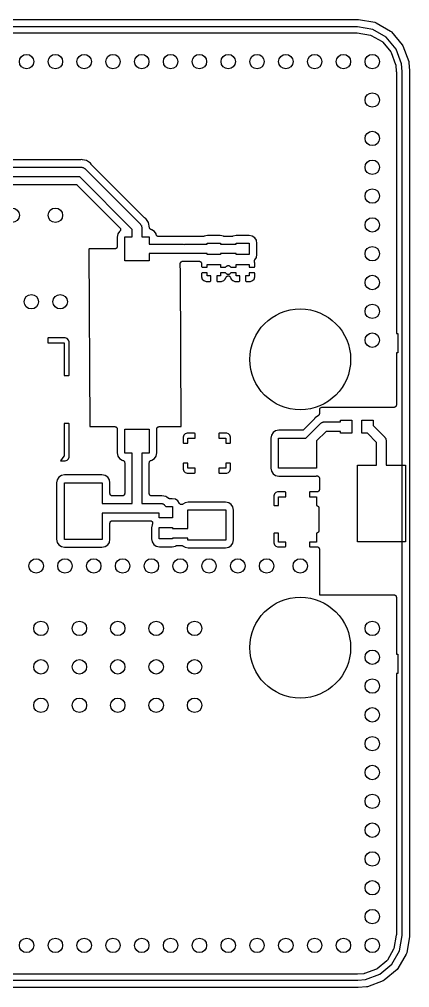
# Model space of a CAD drawing. Extents: x 126.9 to 152.5, y -81.4 to -55.8.
# Drawn here: x 142.18 to 152.5, y -81.38 to -55.78 of the extents above; entities that cross this region are included whole.
import ezdxf

# ---------------------------------------------------------------- set-up
doc = ezdxf.new("R2010")
doc.units = 0
doc.header["$MEASUREMENT"] = 0
doc.layers.add('BLACK', color=7, linetype='CONTINUOUS')

msp = doc.modelspace()

# ---------------------------------------------------------------- linework, layer by layer
at = {"layer": 'BLACK', "linetype": 'CONTINUOUS'}
for p, q in [((128.268, -55.78), (151.132, -55.78)), ((151.132, -55.78), (151.141, -55.7815)), ((151.141, -55.7815), (151.147, -55.7815)), ((151.147, -55.7815), (151.582, -55.8581)), ((151.121, -55.98), (128.274, -55.98)), ((151.53, -56.052), (151.121, -55.98)), ((151.881, -56.2549), (151.53, -56.052)), ((151.582, -55.8581), (151.614, -55.87)), ((151.614, -55.87), (151.614, -55.87)), ((151.614, -55.87), (151.996, -56.0905)), ((128.284, -56.1324), (151.102, -56.1324)), ((151.102, -56.1324), (151.108, -56.1334)), ((151.108, -56.1334), (151.113, -56.1334)), ((151.113, -56.1334), (151.466, -56.1955)), ((151.466, -56.1955), (151.486, -56.203)), ((151.486, -56.203), (151.772, -56.3679)), ((152.142, -56.5658), (151.881, -56.2549)), ((151.996, -56.0905), (152.008, -56.1001)), ((152.008, -56.1001), (152.023, -56.1128)), ((152.023, -56.1128), (152.306, -56.4507)), ((151.772, -56.3679), (151.781, -56.3756)), ((151.781, -56.3756), (151.789, -56.382)), ((151.789, -56.382), (152.001, -56.6346)), ((152.282, -56.9513), (152.142, -56.5658)), ((152.306, -56.4507), (152.324, -56.4808)), ((152.324, -56.4808), (152.475, -56.8953)), ((152.001, -56.6346), (152.012, -56.6537)), ((152.012, -56.6537), (152.129, -56.9767)), ((152.129, -56.9767), (152.131, -56.9849)), ((152.131, -56.9849), (152.133, -56.9929)), ((152.133, -56.9929), (152.147, -57.1583)), ((152.3, -57.1544), (152.282, -56.9513)), ((152.475, -56.8953), (152.477, -56.9081)), ((152.477, -56.9081), (152.48, -56.9208)), ((152.48, -56.9208), (152.5, -57.1413)), ((152.147, -57.1583), (152.147, -57.161)), ((152.147, -57.161), (152.148, -57.1638)), ((152.148, -57.1638), (152.148, -64.0842)), ((152.3, -80.0012), (152.3, -57.1544)), ((152.5, -57.1413), (152.499, -57.1442)), ((152.499, -57.1442), (152.5, -57.1478)), ((152.5, -57.1478), (152.5, -80.0122)), ((143.785, -59.492), (139.56, -59.492)), ((143.791, -59.4909), (143.785, -59.492)), ((143.798, -59.4908), (143.791, -59.4909)), ((143.823, -59.4856), (143.798, -59.4908)), ((143.849, -59.4908), (143.823, -59.4856)), ((143.95, -59.5109), (143.849, -59.4908)), ((143.849, -59.4908), (143.849, -59.4908)), ((144.058, -59.5827), (143.95, -59.5109)), ((144.072, -59.6046), (144.058, -59.5827)), ((144.077, -59.6091), (144.072, -59.6046)), ((144.08, -59.6142), (144.077, -59.6091)), ((145.491, -61.0246), (144.08, -59.6142)), ((139.291, -59.692), (143.826, -59.692)), ((143.826, -59.692), (143.829, -59.6925)), ((143.829, -59.6925), (143.834, -59.692)), ((143.834, -59.692), (143.85, -59.6962)), ((143.85, -59.6962), (143.866, -59.6991)), ((143.866, -59.6991), (143.871, -59.7019)), ((143.871, -59.7019), (143.877, -59.7033)), ((143.877, -59.7033), (143.89, -59.7127)), ((143.89, -59.7127), (143.904, -59.7209)), ((143.904, -59.7209), (143.908, -59.7251)), ((143.908, -59.7251), (143.91, -59.7267)), ((143.91, -59.7267), (145.378, -61.195)), ((143.772, -59.942), (139.291, -59.942)), ((139.56, -60.142), (143.663, -60.142)), ((143.663, -60.142), (143.665, -60.1425)), ((143.665, -60.1425), (143.668, -60.1422)), ((143.668, -60.1422), (143.676, -60.1444)), ((143.676, -60.1444), (143.684, -60.1458)), ((143.684, -60.1458), (143.687, -60.1472)), ((143.687, -60.1472), (143.689, -60.1479)), ((143.689, -60.1479), (143.696, -60.1527)), ((143.696, -60.1527), (143.703, -60.1569)), ((143.703, -60.1569), (143.705, -60.159)), ((143.705, -60.159), (143.707, -60.1606)), ((145.163, -61.3333), (143.772, -59.942)), ((143.707, -60.1606), (144.836, -61.2894)), ((145.496, -61.0282), (145.491, -61.0246)), ((145.5, -61.0325), (145.496, -61.0282)), ((145.522, -61.0472), (145.5, -61.0325)), ((145.537, -61.0691), (145.522, -61.0472)), ((145.594, -61.1547), (145.537, -61.0691)), ((145.621, -61.2907), (145.594, -61.1547)), ((144.826, -61.3873), (144.782, -61.4535)), ((144.827, -61.3871), (144.826, -61.3873)), ((144.828, -61.3863), (144.827, -61.3866)), ((144.827, -61.3866), (144.827, -61.3871)), ((144.835, -61.379), (144.828, -61.3863)), ((144.843, -61.3718), (144.835, -61.379)), ((144.836, -61.2894), (144.837, -61.29)), ((144.837, -61.29), (144.837, -61.2904)), ((144.837, -61.2904), (144.843, -61.299)), ((144.843, -61.299), (144.849, -61.3074)), ((144.848, -61.3613), (144.843, -61.3707)), ((144.843, -61.3707), (144.843, -61.3712)), ((144.843, -61.3712), (144.843, -61.3718)), ((144.852, -61.3521), (144.848, -61.3613)), ((144.849, -61.3074), (144.849, -61.3081)), ((144.849, -61.3081), (144.849, -61.3087)), ((144.849, -61.3087), (144.852, -61.3188)), ((144.852, -61.3188), (144.855, -61.3288)), ((144.853, -61.3507), (144.852, -61.3514)), ((144.852, -61.3514), (144.852, -61.3521)), ((144.854, -61.3404), (144.853, -61.3507)), ((144.855, -61.3301), (144.854, -61.3404)), ((144.855, -61.3288), (144.855, -61.3294)), ((144.855, -61.3294), (144.855, -61.3301)), ((145.163, -61.5315), (145.163, -61.3333)), ((145.378, -61.195), (145.38, -61.1973)), ((145.38, -61.1973), (145.384, -61.2008)), ((145.384, -61.2008), (145.392, -61.215)), ((145.392, -61.215), (145.402, -61.2285)), ((145.402, -61.2285), (145.403, -61.2338)), ((145.403, -61.2338), (145.406, -61.2386)), ((145.406, -61.2386), (145.409, -61.2547)), ((145.409, -61.2547), (145.413, -61.2706)), ((145.413, -61.2706), (145.413, -61.2761)), ((145.413, -61.2761), (145.413, -61.2788)), ((145.413, -61.2788), (145.413, -61.5315)), ((145.623, -61.2946), (145.621, -61.2907)), ((145.623, -61.2988), (145.623, -61.2946)), ((145.627, -61.3048), (145.623, -61.2988)), ((145.629, -61.3113), (145.627, -61.3048)), ((145.632, -61.3144), (145.629, -61.3113)), ((145.634, -61.3181), (145.632, -61.3144)), ((145.639, -61.3227), (145.634, -61.3181)), ((145.644, -61.3279), (145.639, -61.3227)), ((145.647, -61.3299), (145.644, -61.3279)), ((145.651, -61.3326), (145.647, -61.3299)), ((145.657, -61.3351), (145.651, -61.3326)), ((145.663, -61.3385), (145.657, -61.3351)), ((145.667, -61.3391), (145.663, -61.3385)), ((145.671, -61.3406), (145.667, -61.3391)), ((145.684, -61.3431), (145.671, -61.3406)), ((145.75, -61.3873), (145.684, -61.3431)), ((145.794, -61.4535), (145.75, -61.3873)), ((144.782, -61.4535), (144.765, -61.5378)), ((144.765, -61.5378), (144.765, -61.7855)), ((144.97, -62.1665), (144.97, -61.5315)), ((144.97, -61.5315), (145.163, -61.5315)), ((145.413, -61.5315), (145.606, -61.5315)), ((145.606, -61.5315), (145.606, -61.724)), ((145.798, -61.4729), (145.794, -61.4535)), ((145.802, -61.4825), (145.798, -61.4729)), ((145.805, -61.4922), (145.802, -61.4825)), ((145.805, -61.4928), (145.805, -61.4922)), ((145.806, -61.4934), (145.805, -61.4928)), ((145.813, -61.5012), (145.806, -61.4934)), ((145.819, -61.5091), (145.813, -61.5012)), ((145.82, -61.5095), (145.819, -61.5091)), ((145.82, -61.51), (145.82, -61.5095)), ((145.829, -61.515), (145.82, -61.51)), ((145.838, -61.5202), (145.829, -61.515)), ((145.839, -61.5203), (145.838, -61.5202)), ((145.84, -61.5206), (145.839, -61.5203)), ((145.85, -61.5222), (145.84, -61.5206)), ((145.86, -61.524), (145.85, -61.5222)), ((147.028, -61.524), (145.86, -61.524)), ((147.035, -61.5227), (147.028, -61.524)), ((147.043, -61.5222), (147.035, -61.5227)), ((147.046, -61.5208), (147.043, -61.5222)), ((147.049, -61.5202), (147.046, -61.5208)), ((147.056, -61.5164), (147.049, -61.5202)), ((147.063, -61.5133), (147.056, -61.5164)), ((147.067, -61.5106), (147.063, -61.5133)), ((147.151, -61.4938), (147.067, -61.5106)), ((147.489, -61.4938), (147.151, -61.4938)), ((147.573, -61.5106), (147.489, -61.4938)), ((147.577, -61.5133), (147.573, -61.5106)), ((147.584, -61.5164), (147.577, -61.5133)), ((147.591, -61.5202), (147.584, -61.5164)), ((147.594, -61.5208), (147.591, -61.5202)), ((147.597, -61.5222), (147.594, -61.5208)), ((147.605, -61.5227), (147.597, -61.5222)), ((147.612, -61.524), (147.605, -61.5227)), ((147.79, -61.524), (147.612, -61.524)), ((147.797, -61.5227), (147.79, -61.524)), ((147.805, -61.5222), (147.797, -61.5227)), ((147.808, -61.5208), (147.805, -61.5222)), ((147.811, -61.5202), (147.808, -61.5208)), ((147.818, -61.5164), (147.811, -61.5202)), ((147.825, -61.5133), (147.818, -61.5164)), ((147.829, -61.5106), (147.825, -61.5133)), ((147.913, -61.4938), (147.829, -61.5106)), ((148.251, -61.4938), (147.913, -61.4938)), ((148.335, -61.5106), (148.251, -61.4938)), ((148.401, -61.5548), (148.335, -61.5106)), ((148.445, -61.621), (148.401, -61.5548)), ((148.462, -61.7053), (148.445, -61.621)), ((144.019, -61.8501), (144.018, -61.8553)), ((144.018, -61.8553), (144.044, -66.5418)), ((144.024, -61.849), (144.019, -61.8501)), ((144.702, -61.849), (144.024, -61.849)), ((144.707, -61.848), (144.702, -61.849)), ((144.713, -61.848), (144.707, -61.848)), ((144.718, -61.8461), (144.713, -61.848)), ((144.724, -61.8452), (144.718, -61.8461)), ((144.728, -61.8424), (144.724, -61.8452)), ((144.734, -61.8405), (144.728, -61.8424)), ((144.738, -61.8369), (144.734, -61.8405)), ((144.743, -61.8341), (144.738, -61.8369)), ((144.746, -61.8299), (144.743, -61.8341)), ((144.75, -61.8263), (144.746, -61.8299)), ((144.753, -61.8215), (144.75, -61.8263)), ((144.757, -61.8172), (144.753, -61.8215)), ((144.759, -61.812), (144.757, -61.8172)), ((144.762, -61.8072), (144.759, -61.812)), ((144.764, -61.7965), (144.762, -61.8017)), ((144.762, -61.8017), (144.762, -61.8072)), ((144.765, -61.7855), (144.764, -61.791)), ((144.764, -61.791), (144.764, -61.7965)), ((145.606, -61.724), (146.509, -61.724)), ((146.509, -61.724), (146.532, -61.7281)), ((146.532, -61.7281), (146.555, -61.724)), ((146.555, -61.724), (147.145, -61.724)), ((147.145, -61.724), (147.145, -61.699)), ((147.145, -61.699), (147.495, -61.699)), ((147.495, -61.699), (147.495, -61.724)), ((147.495, -61.724), (147.907, -61.724)), ((147.907, -61.724), (147.907, -61.699)), ((147.907, -61.699), (148.257, -61.699)), ((148.257, -61.699), (148.257, -61.999)), ((148.462, -61.9927), (148.462, -61.7053)), ((145.606, -62.1665), (144.97, -62.1665)), ((146.509, -61.974), (145.606, -61.974)), ((145.606, -61.974), (145.606, -62.1665)), ((146.44, -62.2111), (146.442, -62.2057)), ((146.442, -62.2057), (146.445, -62.2016)), ((146.445, -62.2016), (146.448, -62.197)), ((146.448, -62.197), (146.452, -62.1932)), ((146.452, -62.1932), (146.456, -62.1889)), ((146.456, -62.1889), (146.461, -62.1862)), ((146.461, -62.1862), (146.465, -62.1827)), ((146.465, -62.1827), (146.47, -62.1807)), ((146.47, -62.1807), (146.475, -62.1778)), ((146.475, -62.1778), (146.48, -62.1769)), ((146.48, -62.1769), (146.485, -62.175)), ((146.485, -62.175), (146.491, -62.175)), ((146.491, -62.175), (146.497, -62.174)), ((146.497, -62.174), (146.929, -62.174)), ((146.532, -61.9699), (146.509, -61.974)), ((146.555, -61.974), (146.532, -61.9699)), ((147.145, -61.974), (146.555, -61.974)), ((146.929, -62.174), (146.935, -62.175)), ((146.935, -62.175), (146.94, -62.175)), ((146.94, -62.175), (146.945, -62.1769)), ((146.945, -62.1769), (146.951, -62.1778)), ((146.951, -62.1778), (146.956, -62.1806)), ((146.956, -62.1806), (146.961, -62.1825)), ((146.961, -62.1825), (146.965, -62.1861)), ((146.965, -62.1861), (146.97, -62.1889)), ((146.97, -62.1889), (146.973, -62.1931)), ((146.973, -62.1931), (146.978, -62.1967)), ((146.978, -62.1967), (146.981, -62.2015)), ((146.981, -62.2015), (146.984, -62.2057)), ((146.984, -62.2057), (146.986, -62.211)), ((147.145, -61.999), (147.145, -61.974)), ((147.495, -61.999), (147.145, -61.999)), ((147.907, -61.974), (147.495, -61.974)), ((147.495, -61.974), (147.495, -61.999)), ((147.907, -61.999), (147.907, -61.974)), ((148.257, -61.999), (147.907, -61.999)), ((148.393, -62.1782), (148.394, -62.1693)), ((148.393, -62.1802), (148.393, -62.1782)), ((148.393, -62.1823), (148.393, -62.1802)), ((148.395, -62.1909), (148.393, -62.1823)), ((148.394, -62.1603), (148.395, -62.1584)), ((148.394, -62.1693), (148.394, -62.1603)), ((148.395, -62.1563), (148.4, -62.1483)), ((148.395, -62.1584), (148.395, -62.1563)), ((148.397, -62.1997), (148.395, -62.1909)), ((148.409, -62.2287), (148.397, -62.1997)), ((148.4, -62.1483), (148.403, -62.1401)), ((148.403, -62.1401), (148.445, -62.077)), ((148.445, -62.077), (148.462, -61.9927)), ((146.433, -62.2379), (146.434, -62.2322)), ((146.435, -62.476), (146.433, -62.2379)), ((146.434, -62.2265), (146.436, -62.2214)), ((146.434, -62.2322), (146.434, -62.2265)), ((146.436, -62.2214), (146.437, -62.2161)), ((146.437, -62.2161), (146.44, -62.2111)), ((146.986, -62.211), (146.989, -62.2158)), ((146.989, -62.2158), (146.99, -62.2213)), ((146.99, -62.2213), (146.992, -62.2265)), ((146.992, -62.2265), (146.992, -62.232)), ((146.992, -62.232), (146.993, -62.2375)), ((146.993, -62.2375), (146.993, -62.316)), ((146.993, -62.316), (147.009, -62.3328)), ((147.009, -62.3328), (147.145, -62.3328)), ((147.145, -62.3328), (147.145, -62.259)), ((147.145, -62.259), (147.495, -62.259)), ((147.495, -62.259), (147.495, -62.3328)), ((147.495, -62.3328), (147.631, -62.3328)), ((147.631, -62.3328), (147.656, -62.3073)), ((147.656, -62.3073), (147.661, -62.3041)), ((147.661, -62.3041), (147.665, -62.3002)), ((147.665, -62.3002), (147.67, -62.2979)), ((147.67, -62.2979), (147.674, -62.2947)), ((147.674, -62.2947), (147.68, -62.2932)), ((147.68, -62.2932), (147.685, -62.2909)), ((147.685, -62.2909), (147.69, -62.2904)), ((147.69, -62.2904), (147.695, -62.289)), ((147.695, -62.289), (147.701, -62.2895)), ((147.701, -62.2895), (147.707, -62.289)), ((147.707, -62.289), (147.712, -62.2904)), ((147.712, -62.2904), (147.717, -62.2909)), ((147.717, -62.2909), (147.722, -62.2932)), ((147.722, -62.2932), (147.728, -62.2947)), ((147.728, -62.2947), (147.732, -62.2979)), ((147.732, -62.2979), (147.737, -62.3002)), ((147.737, -62.3002), (147.741, -62.3041)), ((147.741, -62.3041), (147.746, -62.3073)), ((147.746, -62.3073), (147.771, -62.3328)), ((147.771, -62.3328), (147.907, -62.3328)), ((147.907, -62.3328), (147.907, -62.259)), ((147.907, -62.259), (148.257, -62.259)), ((148.257, -62.259), (148.257, -62.3328)), ((148.257, -62.3328), (148.393, -62.3328)), ((148.393, -62.3328), (148.409, -62.316)), ((148.409, -62.316), (148.409, -62.2287)), ((146.457, -66.5417), (146.435, -62.476)), ((147.009, -62.4852), (146.993, -62.502)), ((146.993, -62.502), (146.993, -62.5893)), ((146.993, -62.5893), (147.016, -62.6453)), ((147.145, -62.4852), (147.009, -62.4852)), ((147.016, -62.6453), (147.059, -62.6882)), ((147.059, -62.6882), (147.115, -62.7114)), ((147.115, -62.7114), (147.227, -62.7114)), ((147.145, -62.559), (147.145, -62.4852)), ((147.244, -62.559), (147.145, -62.559)), ((147.227, -62.7114), (147.244, -62.6946)), ((147.244, -62.6946), (147.244, -62.559)), ((147.495, -62.559), (147.396, -62.559)), ((147.396, -62.559), (147.396, -62.6946)), ((147.396, -62.6946), (147.413, -62.7114)), ((147.413, -62.7114), (147.525, -62.7114)), ((147.495, -62.4852), (147.495, -62.559)), ((147.631, -62.4852), (147.495, -62.4852)), ((147.525, -62.7114), (147.581, -62.6882)), ((147.581, -62.6882), (147.624, -62.6453)), ((147.624, -62.6453), (147.642, -62.6015)), ((147.656, -62.5107), (147.631, -62.4852)), ((147.642, -62.6015), (147.647, -62.5945)), ((147.647, -62.5945), (147.651, -62.5872)), ((147.651, -62.5872), (147.653, -62.5853)), ((147.653, -62.5853), (147.654, -62.5829)), ((147.654, -62.5829), (147.661, -62.5779)), ((147.661, -62.5139), (147.656, -62.5107)), ((147.665, -62.5178), (147.661, -62.5139)), ((147.661, -62.5779), (147.667, -62.5723)), ((147.67, -62.5201), (147.665, -62.5178)), ((147.667, -62.5723), (147.669, -62.5712)), ((147.669, -62.5712), (147.672, -62.5695)), ((147.674, -62.5233), (147.67, -62.5201)), ((147.672, -62.5695), (147.68, -62.567)), ((147.68, -62.5248), (147.674, -62.5233)), ((147.685, -62.5271), (147.68, -62.5248)), ((147.68, -62.567), (147.687, -62.5638)), ((147.69, -62.5276), (147.685, -62.5271)), ((147.687, -62.5638), (147.69, -62.5637)), ((147.695, -62.529), (147.69, -62.5276)), ((147.69, -62.5637), (147.693, -62.5629)), ((147.693, -62.5629), (147.701, -62.5632)), ((147.701, -62.5285), (147.695, -62.529)), ((147.707, -62.529), (147.701, -62.5285)), ((147.701, -62.5632), (147.709, -62.5629)), ((147.712, -62.5276), (147.707, -62.529)), ((147.709, -62.5629), (147.712, -62.5637)), ((147.717, -62.5271), (147.712, -62.5276)), ((147.712, -62.5637), (147.715, -62.5638)), ((147.715, -62.5638), (147.722, -62.567)), ((147.722, -62.5248), (147.717, -62.5271)), ((147.728, -62.5233), (147.722, -62.5248)), ((147.722, -62.567), (147.73, -62.5695)), ((147.732, -62.5201), (147.728, -62.5233)), ((147.73, -62.5695), (147.733, -62.5712)), ((147.737, -62.5178), (147.732, -62.5201)), ((147.733, -62.5712), (147.735, -62.5723)), ((147.735, -62.5723), (147.741, -62.5779)), ((147.741, -62.5139), (147.737, -62.5178)), ((147.746, -62.5107), (147.741, -62.5139)), ((147.741, -62.5779), (147.748, -62.5829)), ((147.771, -62.4852), (147.746, -62.5107)), ((147.748, -62.5829), (147.749, -62.5853)), ((147.749, -62.5853), (147.751, -62.5872)), ((147.751, -62.5872), (147.755, -62.5946)), ((147.755, -62.5946), (147.76, -62.6015)), ((147.76, -62.6015), (147.778, -62.6453)), ((147.907, -62.4852), (147.771, -62.4852)), ((147.778, -62.6453), (147.821, -62.6882)), ((147.821, -62.6882), (147.877, -62.7114)), ((147.877, -62.7114), (147.989, -62.7114)), ((147.907, -62.559), (147.907, -62.4852)), ((148.006, -62.559), (147.907, -62.559)), ((147.989, -62.7114), (148.006, -62.6946)), ((148.006, -62.6946), (148.006, -62.559)), ((148.257, -62.559), (148.158, -62.559)), ((148.158, -62.559), (148.158, -62.6946)), ((148.158, -62.6946), (148.175, -62.7114)), ((148.175, -62.7114), (148.287, -62.7114)), ((148.257, -62.4852), (148.257, -62.559)), ((148.393, -62.4852), (148.257, -62.4852)), ((148.287, -62.7114), (148.343, -62.6882)), ((148.343, -62.6882), (148.386, -62.6453)), ((148.386, -62.6453), (148.409, -62.5893)), ((148.409, -62.502), (148.393, -62.4852)), ((148.409, -62.5893), (148.409, -62.502)), ((142.941, -64.2023), (142.93, -64.2127)), ((142.93, -64.2127), (142.93, -64.3293)), ((143.392, -64.2023), (142.941, -64.2023)), ((143.438, -64.2216), (143.392, -64.2023)), ((143.474, -64.2574), (143.438, -64.2216)), ((152.148, -64.0842), (152.184, -64.0842)), ((152.184, -64.0842), (152.184, -64.5922)), ((142.93, -64.3293), (143.366, -64.3293)), ((143.366, -64.3293), (143.366, -65.1942)), ((143.493, -64.304), (143.474, -64.2574)), ((143.493, -65.1838), (143.493, -64.304)), ((152.184, -64.5922), (152.148, -64.5922)), ((152.148, -64.5922), (152.148, -65.9765)), ((143.366, -65.1942), (143.483, -65.1942)), ((143.483, -65.1942), (143.493, -65.1838)), ((150.168, -66.04), (150.114, -66.0714)), ((152.084, -66.04), (150.168, -66.04)), ((152.09, -66.039), (152.084, -66.04)), ((152.095, -66.039), (152.09, -66.039)), ((152.1, -66.0371), (152.095, -66.039)), ((152.106, -66.0362), (152.1, -66.0371)), ((152.111, -66.0334), (152.106, -66.0362)), ((152.116, -66.0315), (152.111, -66.0334)), ((152.12, -66.0279), (152.116, -66.0315)), ((152.125, -66.0251), (152.12, -66.0279)), ((152.128, -66.0209), (152.125, -66.0251)), ((152.133, -66.0173), (152.128, -66.0209)), ((152.136, -66.0125), (152.133, -66.0173)), ((152.139, -66.0083), (152.136, -66.0125)), ((152.141, -66.003), (152.139, -66.0083)), ((152.144, -65.9982), (152.141, -66.003)), ((152.145, -65.9927), (152.144, -65.9982)), ((152.147, -65.9875), (152.145, -65.9927)), ((152.148, -65.9765), (152.147, -65.982)), ((152.147, -65.982), (152.147, -65.9875)), ((150.086, -66.2574), (150.002, -66.3137)), ((150.092, -66.2512), (150.086, -66.2574)), ((150.099, -66.2455), (150.092, -66.2512)), ((150.1, -66.2436), (150.099, -66.2455)), ((150.102, -66.2422), (150.1, -66.2436)), ((150.106, -66.2341), (150.102, -66.2422)), ((150.11, -66.2264), (150.106, -66.2341)), ((150.111, -66.2243), (150.11, -66.2264)), ((150.112, -66.2135), (150.111, -66.2224)), ((150.111, -66.2224), (150.111, -66.2243)), ((150.114, -66.2046), (150.112, -66.2135)), ((150.114, -66.0714), (150.114, -66.2046)), ((143.366, -66.4642), (143.366, -67.3036)), ((143.483, -66.4642), (143.366, -66.4642)), ((143.493, -66.4746), (143.483, -66.4642)), ((143.493, -67.3543), (143.493, -66.4746)), ((144.044, -66.5418), (144.046, -66.547)), ((144.046, -66.547), (144.051, -66.548)), ((144.051, -66.548), (144.702, -66.548)), ((144.702, -66.548), (144.707, -66.549)), ((144.707, -66.549), (144.713, -66.549)), ((144.713, -66.549), (144.718, -66.5509)), ((144.718, -66.5509), (144.724, -66.5518)), ((144.724, -66.5518), (144.728, -66.5546)), ((144.728, -66.5546), (144.734, -66.5565)), ((144.734, -66.5565), (144.738, -66.5601)), ((145.838, -66.5601), (145.842, -66.5565)), ((145.842, -66.5565), (145.848, -66.5546)), ((145.848, -66.5546), (145.852, -66.5518)), ((145.852, -66.5518), (145.858, -66.5509)), ((145.858, -66.5509), (145.863, -66.549)), ((145.863, -66.549), (145.869, -66.549)), ((145.869, -66.549), (145.874, -66.548)), ((145.874, -66.548), (146.451, -66.548)), ((146.451, -66.548), (146.456, -66.5469)), ((146.456, -66.5469), (146.457, -66.5417)), ((149.979, -66.3452), (149.699, -66.6252)), ((149.758, -66.849), (150.149, -66.4577)), ((149.983, -66.3401), (149.979, -66.3452)), ((149.987, -66.3356), (149.983, -66.3401)), ((150.002, -66.3137), (149.987, -66.3356)), ((150.149, -66.4577), (150.152, -66.4561)), ((150.152, -66.4561), (150.155, -66.4519)), ((150.155, -66.4519), (150.169, -66.4437)), ((150.169, -66.4437), (150.183, -66.4343)), ((150.183, -66.4343), (150.188, -66.4329)), ((150.188, -66.4329), (150.193, -66.4301)), ((150.193, -66.4301), (150.209, -66.4272)), ((150.209, -66.4272), (150.225, -66.423)), ((150.225, -66.423), (150.23, -66.4235)), ((150.23, -66.4235), (150.233, -66.423)), ((150.233, -66.423), (150.674, -66.423)), ((150.674, -66.423), (150.674, -66.373)), ((150.674, -66.373), (150.974, -66.373)), ((150.974, -66.373), (150.974, -66.723)), ((151.234, -66.723), (151.234, -66.373)), ((151.234, -66.373), (151.534, -66.373)), ((151.534, -66.373), (151.534, -66.5212)), ((151.534, -66.5212), (151.843, -66.8298)), ((144.738, -66.5601), (144.743, -66.5629)), ((144.743, -66.5629), (144.746, -66.5671)), ((144.746, -66.5671), (144.75, -66.5707)), ((144.75, -66.5707), (144.753, -66.5755)), ((144.753, -66.5755), (144.757, -66.5797)), ((144.757, -66.5797), (144.759, -66.585)), ((144.759, -66.585), (144.762, -66.5898)), ((144.762, -66.5898), (144.762, -66.5953)), ((144.762, -66.5953), (144.764, -66.6005)), ((144.764, -66.6005), (144.764, -66.606)), ((144.764, -66.606), (144.765, -66.6115)), ((144.765, -66.6115), (144.765, -67.2402)), ((144.97, -67.2465), (144.97, -66.6115)), ((144.97, -66.6115), (145.606, -66.6115)), ((145.606, -66.6115), (145.606, -67.2465)), ((145.811, -66.6115), (145.812, -66.606)), ((145.811, -67.2402), (145.811, -66.6115)), ((145.812, -66.6005), (145.814, -66.5953)), ((145.812, -66.606), (145.812, -66.6005)), ((145.814, -66.5898), (145.817, -66.585)), ((145.814, -66.5953), (145.814, -66.5898)), ((145.817, -66.585), (145.819, -66.5797)), ((145.819, -66.5797), (145.823, -66.5755)), ((145.823, -66.5755), (145.826, -66.5707)), ((145.826, -66.5707), (145.83, -66.5671)), ((145.83, -66.5671), (145.833, -66.5629)), ((145.833, -66.5629), (145.838, -66.5601)), ((146.529, -66.7771), (146.51, -66.8237)), ((146.565, -66.7413), (146.529, -66.7771)), ((146.611, -66.722), (146.565, -66.7413)), ((146.813, -66.722), (146.611, -66.722)), ((146.823, -66.7324), (146.813, -66.722)), ((146.823, -66.849), (146.823, -66.7324)), ((147.461, -66.722), (147.451, -66.7324)), ((147.451, -66.7324), (147.451, -66.849)), ((147.663, -66.722), (147.461, -66.722)), ((147.709, -66.7413), (147.663, -66.722)), ((147.745, -66.7771), (147.709, -66.7413)), ((147.764, -66.8237), (147.745, -66.7771)), ((148.846, -66.771), (148.829, -66.8552)), ((148.89, -66.7048), (148.846, -66.771)), ((148.956, -66.6606), (148.89, -66.7048)), ((149.041, -66.6438), (148.956, -66.6606)), ((149.654, -66.6438), (149.041, -66.6438)), ((149.657, -66.6433), (149.654, -66.6438)), ((149.66, -66.6436), (149.657, -66.6433)), ((149.668, -66.6414), (149.66, -66.6436)), ((149.676, -66.64), (149.668, -66.6414)), ((149.678, -66.6386), (149.676, -66.64)), ((149.681, -66.6379), (149.678, -66.6386)), ((149.688, -66.6331), (149.681, -66.6379)), ((149.695, -66.629), (149.688, -66.6331)), ((149.697, -66.6268), (149.695, -66.629)), ((149.699, -66.6252), (149.697, -66.6268)), ((150.288, -66.673), (150.035, -66.9254)), ((150.674, -66.673), (150.288, -66.673)), ((150.674, -66.723), (150.674, -66.673)), ((150.974, -66.723), (150.674, -66.723)), ((151.382, -66.723), (151.234, -66.723)), ((151.627, -66.9681), (151.382, -66.723)), ((146.51, -66.8237), (146.51, -66.9751)), ((146.51, -66.9751), (146.52, -66.9855)), ((146.52, -66.9855), (146.637, -66.9855)), ((146.637, -66.9855), (146.637, -66.849)), ((146.637, -66.849), (146.823, -66.849)), ((147.451, -66.849), (147.637, -66.849)), ((147.637, -66.849), (147.637, -66.9855)), ((147.637, -66.9855), (147.754, -66.9855)), ((147.754, -66.9855), (147.764, -66.9751)), ((147.764, -66.9751), (147.764, -66.8237)), ((148.829, -66.8552), (148.829, -67.6428)), ((149.034, -67.6491), (149.034, -66.849)), ((149.034, -66.849), (149.758, -66.849)), ((150.035, -66.9254), (150.035, -67.6491)), ((151.627, -67.564), (151.627, -66.9681)), ((151.843, -66.8298), (151.844, -66.8321)), ((151.844, -66.8321), (151.848, -66.8356)), ((151.848, -66.8356), (151.857, -66.8498)), ((151.857, -66.8498), (151.866, -66.8633)), ((151.866, -66.8633), (151.867, -66.8686)), ((151.867, -66.8686), (151.87, -66.8734)), ((151.87, -66.8734), (151.873, -66.8895)), ((151.873, -66.8895), (151.877, -66.9054)), ((151.877, -66.9054), (151.877, -66.9109)), ((151.877, -66.9109), (151.877, -66.9136)), ((151.877, -66.9136), (151.877, -67.564)), ((143.366, -67.3036), (143.368, -67.3036)), ((143.368, -67.3036), (143.366, -67.3056)), ((143.366, -67.3056), (143.366, -67.329)), ((144.765, -67.2402), (144.782, -67.3245)), ((144.782, -67.3245), (144.826, -67.3907)), ((145.163, -67.2465), (144.97, -67.2465)), ((145.163, -68.58), (145.163, -67.2465)), ((145.606, -67.2465), (145.413, -67.2465)), ((145.413, -67.2465), (145.413, -68.58)), ((145.75, -67.3907), (145.794, -67.3245)), ((145.794, -67.3245), (145.811, -67.2402)), ((143.351, -67.329), (143.266, -67.456)), ((143.266, -67.456), (143.392, -67.456)), ((143.366, -67.329), (143.351, -67.329)), ((143.392, -67.456), (143.438, -67.4367)), ((143.438, -67.4367), (143.474, -67.401)), ((143.474, -67.401), (143.493, -67.3543)), ((144.826, -67.3907), (144.892, -67.4349)), ((144.892, -67.4349), (144.912, -67.4388)), ((144.912, -67.4388), (144.922, -67.4425)), ((144.922, -67.4425), (144.931, -67.446)), ((144.931, -67.446), (144.932, -67.4465)), ((144.932, -67.4465), (144.932, -67.4468)), ((144.932, -67.4468), (144.94, -67.4536)), ((144.94, -67.4536), (144.948, -67.4602)), ((144.948, -67.4602), (144.948, -67.4608)), ((144.948, -67.4608), (144.949, -67.4613)), ((144.949, -67.4613), (144.954, -67.4704)), ((144.954, -67.4704), (144.959, -67.4793)), ((144.959, -67.4793), (144.959, -67.48)), ((144.959, -67.48), (144.96, -67.4806)), ((144.96, -67.4806), (144.961, -67.4908)), ((144.961, -67.4908), (144.963, -67.501)), ((144.963, -67.501), (144.963, -68.3165)), ((145.613, -67.501), (145.615, -67.4909)), ((145.613, -68.3165), (145.613, -67.501)), ((145.615, -67.4909), (145.616, -67.4806)), ((145.616, -67.4806), (145.617, -67.48)), ((145.617, -67.4793), (145.622, -67.4704)), ((145.617, -67.48), (145.617, -67.4793)), ((145.622, -67.4704), (145.627, -67.4613)), ((145.627, -67.4613), (145.628, -67.4608)), ((145.628, -67.4602), (145.636, -67.4536)), ((145.628, -67.4608), (145.628, -67.4602)), ((145.636, -67.4536), (145.644, -67.4468)), ((145.644, -67.4465), (145.645, -67.446)), ((145.644, -67.4468), (145.644, -67.4465)), ((145.645, -67.446), (145.654, -67.4425)), ((145.654, -67.4425), (145.664, -67.4388)), ((145.664, -67.4388), (145.684, -67.4349)), ((145.684, -67.4349), (145.75, -67.3907)), ((146.52, -67.5126), (146.51, -67.523)), ((146.51, -67.523), (146.51, -67.6744)), ((146.637, -67.5126), (146.52, -67.5126)), ((146.637, -67.6491), (146.637, -67.5126)), ((147.637, -67.5126), (147.637, -67.6491)), ((147.754, -67.5126), (147.637, -67.5126)), ((147.764, -67.523), (147.754, -67.5126)), ((147.764, -67.6744), (147.764, -67.523)), ((151.117, -69.596), (151.117, -67.564)), ((151.117, -67.564), (151.627, -67.564)), ((151.877, -67.564), (152.387, -67.564)), ((152.387, -67.564), (152.387, -69.596)), ((143.374, -67.8249), (143.29, -67.8417)), ((144.362, -67.8249), (143.374, -67.8249)), ((144.447, -67.8417), (144.362, -67.8249)), ((146.51, -67.6744), (146.529, -67.721)), ((146.529, -67.721), (146.565, -67.7568)), ((146.565, -67.7568), (146.611, -67.7761)), ((146.611, -67.7761), (146.813, -67.7761)), ((146.823, -67.6491), (146.637, -67.6491)), ((146.813, -67.7761), (146.823, -67.7657)), ((146.823, -67.7657), (146.823, -67.6491)), ((147.637, -67.6491), (147.451, -67.6491)), ((147.451, -67.6491), (147.451, -67.7657)), ((147.451, -67.7657), (147.461, -67.7761)), ((147.461, -67.7761), (147.663, -67.7761)), ((147.663, -67.7761), (147.709, -67.7568)), ((147.709, -67.7568), (147.745, -67.721)), ((147.745, -67.721), (147.764, -67.6744)), ((148.829, -67.6428), (148.846, -67.7271)), ((148.846, -67.7271), (148.89, -67.7933)), ((148.89, -67.7933), (148.956, -67.8375)), ((148.956, -67.8375), (149.041, -67.8543)), ((150.035, -67.6491), (149.034, -67.6491)), ((143.179, -67.9521), (143.163, -68.0363)), ((143.163, -68.0363), (143.163, -69.525)), ((143.224, -67.8859), (143.179, -67.9521)), ((143.29, -67.8417), (143.224, -67.8859)), ((143.368, -69.5312), (143.368, -68.0301)), ((143.368, -68.0301), (144.369, -68.0301)), ((144.369, -68.0301), (144.369, -68.58)), ((144.513, -67.8859), (144.447, -67.8417)), ((144.557, -67.9521), (144.513, -67.8859)), ((144.574, -68.0363), (144.557, -67.9521)), ((144.574, -68.3165), (144.574, -68.0363)), ((149.041, -67.8543), (150.029, -67.8543)), ((150.029, -67.8543), (150.038, -67.8524)), ((150.038, -67.8524), (150.039, -67.8524)), ((150.039, -67.8524), (150.039, -67.8522)), ((150.039, -67.8522), (150.05, -67.8522)), ((150.05, -67.8522), (150.06, -67.852)), ((150.06, -67.852), (150.061, -67.8522)), ((150.061, -67.8522), (150.062, -67.8522)), ((150.062, -67.8522), (150.071, -67.8557)), ((150.071, -67.8557), (150.081, -67.859)), ((150.081, -67.859), (150.082, -67.8595)), ((150.082, -67.8595), (150.082, -67.8597)), ((150.082, -67.8597), (150.09, -67.8664)), ((150.09, -67.8664), (150.098, -67.8729)), ((150.098, -67.8729), (150.099, -67.8735)), ((150.099, -67.8735), (150.099, -67.8739)), ((150.099, -67.8739), (150.104, -67.8829)), ((150.104, -67.8829), (150.11, -67.8917)), ((150.11, -67.8917), (150.11, -67.8924)), ((150.11, -67.8924), (150.11, -67.893)), ((150.11, -67.893), (150.112, -67.9032)), ((150.112, -67.9032), (150.114, -67.9133)), ((150.114, -67.9133), (150.114, -67.914)), ((150.114, -67.914), (150.114, -67.9147)), ((150.114, -67.9147), (150.114, -68.2092)), ((144.575, -68.322), (144.574, -68.3165)), ((144.575, -68.3275), (144.575, -68.322)), ((144.577, -68.3327), (144.575, -68.3275)), ((144.578, -68.3382), (144.577, -68.3327)), ((144.58, -68.343), (144.578, -68.3382)), ((144.582, -68.3482), (144.58, -68.343)), ((144.586, -68.3525), (144.582, -68.3482)), ((144.954, -68.3482), (144.951, -68.3525)), ((144.956, -68.343), (144.954, -68.3482)), ((144.959, -68.3382), (144.956, -68.343)), ((144.96, -68.3327), (144.959, -68.3382)), ((144.962, -68.3275), (144.96, -68.3327)), ((144.963, -68.3165), (144.962, -68.322)), ((144.962, -68.322), (144.962, -68.3275)), ((145.614, -68.322), (145.613, -68.3165)), ((145.614, -68.3275), (145.614, -68.322)), ((145.616, -68.3327), (145.614, -68.3275)), ((145.617, -68.3382), (145.616, -68.3327)), ((145.62, -68.343), (145.617, -68.3382)), ((145.622, -68.3482), (145.62, -68.343)), ((145.625, -68.3525), (145.622, -68.3482)), ((148.927, -68.3277), (148.907, -68.3744)), ((148.963, -68.292), (148.927, -68.3277)), ((149.009, -68.2727), (148.963, -68.292)), ((149.211, -68.2727), (149.009, -68.2727)), ((149.221, -68.2831), (149.211, -68.2727)), ((149.221, -68.3997), (149.221, -68.2831)), ((149.859, -68.2727), (149.849, -68.2831)), ((149.849, -68.2831), (149.849, -68.3997)), ((150.05, -68.2727), (149.859, -68.2727)), ((150.056, -68.2717), (150.05, -68.2727)), ((150.062, -68.2717), (150.056, -68.2717)), ((150.067, -68.2698), (150.062, -68.2717)), ((150.072, -68.2688), (150.067, -68.2698)), ((150.077, -68.2661), (150.072, -68.2688)), ((150.082, -68.2642), (150.077, -68.2661)), ((150.087, -68.2606), (150.082, -68.2642)), ((150.091, -68.2578), (150.087, -68.2606)), ((150.095, -68.2535), (150.091, -68.2578)), ((150.099, -68.25), (150.095, -68.2535)), ((150.102, -68.2452), (150.099, -68.25)), ((150.105, -68.2409), (150.102, -68.2452)), ((150.107, -68.2357), (150.105, -68.2409)), ((150.11, -68.2309), (150.107, -68.2357)), ((150.111, -68.2254), (150.11, -68.2309)), ((150.113, -68.2202), (150.111, -68.2254)), ((150.114, -68.2092), (150.113, -68.2146)), ((150.113, -68.2146), (150.113, -68.2202)), ((144.369, -68.58), (145.163, -68.58)), ((144.589, -68.3573), (144.586, -68.3525)), ((144.593, -68.3609), (144.589, -68.3573)), ((144.596, -68.3651), (144.593, -68.3609)), ((144.601, -68.3679), (144.596, -68.3651)), ((144.605, -68.3715), (144.601, -68.3679)), ((144.611, -68.3734), (144.605, -68.3715)), ((144.615, -68.3762), (144.611, -68.3734)), ((144.621, -68.3771), (144.615, -68.3762)), ((144.626, -68.379), (144.621, -68.3771)), ((144.632, -68.379), (144.626, -68.379)), ((144.637, -68.38), (144.632, -68.379)), ((144.9, -68.38), (144.637, -68.38)), ((144.905, -68.379), (144.9, -68.38)), ((144.911, -68.379), (144.905, -68.379)), ((144.916, -68.3771), (144.911, -68.379)), ((144.921, -68.3762), (144.916, -68.3771)), ((144.926, -68.3734), (144.921, -68.3762)), ((144.931, -68.3715), (144.926, -68.3734)), ((144.936, -68.3679), (144.931, -68.3715)), ((144.94, -68.3651), (144.936, -68.3679)), ((144.944, -68.3609), (144.94, -68.3651)), ((144.948, -68.3573), (144.944, -68.3609)), ((144.951, -68.3525), (144.948, -68.3573)), ((145.413, -68.58), (145.926, -68.58)), ((145.628, -68.3573), (145.625, -68.3525)), ((145.632, -68.3609), (145.628, -68.3573)), ((145.636, -68.3651), (145.632, -68.3609)), ((145.64, -68.3679), (145.636, -68.3651)), ((145.645, -68.3715), (145.64, -68.3679)), ((145.65, -68.3734), (145.645, -68.3715)), ((145.655, -68.3762), (145.65, -68.3734)), ((145.66, -68.3771), (145.655, -68.3762)), ((145.665, -68.379), (145.66, -68.3771)), ((145.671, -68.379), (145.665, -68.379)), ((145.677, -68.38), (145.671, -68.379)), ((145.885, -68.38), (145.677, -68.38)), ((145.891, -68.3789), (145.885, -68.38)), ((145.897, -68.3788), (145.891, -68.3789)), ((145.923, -68.3736), (145.897, -68.3788)), ((145.949, -68.3788), (145.923, -68.3736)), ((145.926, -68.58), (145.929, -68.5805)), ((145.929, -68.5805), (145.934, -68.58)), ((145.934, -68.58), (145.95, -68.5843)), ((146.051, -68.399), (145.949, -68.3788)), ((145.949, -68.3788), (145.949, -68.3788)), ((145.95, -68.5843), (145.967, -68.5872)), ((145.967, -68.5872), (145.971, -68.59)), ((145.971, -68.59), (145.977, -68.5915)), ((145.977, -68.5915), (145.991, -68.601)), ((145.991, -68.601), (146.005, -68.6093)), ((146.074, -68.4146), (146.051, -68.399)), ((146.115, -68.4421), (146.074, -68.4146)), ((146.122, -68.4452), (146.115, -68.4421)), ((146.129, -68.449), (146.122, -68.4452)), ((146.132, -68.4496), (146.129, -68.449)), ((146.135, -68.451), (146.132, -68.4496)), ((146.143, -68.4515), (146.135, -68.451)), ((146.15, -68.4528), (146.143, -68.4515)), ((146.219, -68.4528), (146.15, -68.4528)), ((146.303, -68.4696), (146.219, -68.4528)), ((146.369, -68.5138), (146.303, -68.4696)), ((146.414, -68.5808), (146.369, -68.5138)), ((146.418, -68.5849), (146.414, -68.5808)), ((146.421, -68.5895), (146.418, -68.5849)), ((146.425, -68.5928), (146.421, -68.5895)), ((146.429, -68.5968), (146.425, -68.5928)), ((146.434, -68.5992), (146.429, -68.5968)), ((146.439, -68.6025), (146.434, -68.5992)), ((146.444, -68.6041), (146.439, -68.6025)), ((146.449, -68.6065), (146.444, -68.6041)), ((146.455, -68.6071), (146.449, -68.6065)), ((146.46, -68.6087), (146.455, -68.6071)), ((146.476, -68.6076), (146.471, -68.6089)), ((146.482, -68.6072), (146.476, -68.6076)), ((146.487, -68.605), (146.482, -68.6072)), ((146.492, -68.6037), (146.487, -68.605)), ((146.497, -68.6006), (146.492, -68.6037)), ((146.502, -68.5984), (146.497, -68.6006)), ((146.559, -68.5605), (146.502, -68.5984)), ((146.643, -68.5437), (146.559, -68.5605)), ((147.631, -68.5437), (146.643, -68.5437)), ((147.716, -68.5605), (147.631, -68.5437)), ((147.782, -68.6047), (147.716, -68.5605)), ((147.826, -68.6709), (147.782, -68.6047)), ((148.907, -68.3744), (148.907, -68.6255)), ((149.034, -68.6359), (149.034, -68.3997)), ((149.034, -68.3997), (149.221, -68.3997)), ((149.849, -68.3997), (150.035, -68.3997)), ((150.035, -68.3997), (150.035, -68.6359)), ((145.87, -68.834), (144.369, -68.834)), ((144.369, -68.834), (144.369, -69.5312)), ((145.875, -68.8386), (145.87, -68.834)), ((145.875, -68.958), (145.875, -68.8386)), ((146.005, -68.6093), (146.009, -68.6136)), ((146.009, -68.6136), (146.011, -68.6153)), ((146.011, -68.6153), (146.054, -68.658)), ((146.054, -68.658), (146.225, -68.658)), ((146.225, -68.658), (146.225, -68.958)), ((146.465, -68.6083), (146.46, -68.6087)), ((146.471, -68.6089), (146.465, -68.6083)), ((146.637, -69.243), (146.637, -68.7489)), ((146.637, -68.7489), (147.637, -68.7489)), ((147.637, -68.7489), (147.637, -69.549)), ((147.843, -68.7552), (147.826, -68.6709)), ((147.843, -69.5428), (147.843, -68.7552)), ((148.907, -68.6255), (148.918, -68.6359)), ((148.918, -68.6359), (149.034, -68.6359)), ((150.035, -68.6359), (150.041, -68.6368)), ((150.041, -68.6368), (150.046, -68.6368)), ((150.046, -68.6368), (150.052, -68.6387)), ((150.052, -68.6387), (150.057, -68.6397)), ((150.057, -68.6397), (150.062, -68.6425)), ((150.062, -68.6425), (150.067, -68.6444)), ((150.067, -68.6444), (150.071, -68.648)), ((150.071, -68.648), (150.076, -68.6507)), ((150.076, -68.6507), (150.08, -68.655)), ((150.08, -68.655), (150.084, -68.6586)), ((150.084, -68.6586), (150.087, -68.6634)), ((150.087, -68.6634), (150.09, -68.6676)), ((150.09, -68.6676), (150.092, -68.6729)), ((150.092, -68.6729), (150.095, -68.6777)), ((150.095, -68.6777), (150.096, -68.6831)), ((150.096, -68.6831), (150.098, -68.6884)), ((150.098, -68.6884), (150.098, -68.6939)), ((150.098, -68.6939), (150.099, -68.6994)), ((150.099, -68.6994), (150.099, -69.2988)), ((144.574, -69.0975), (144.575, -69.092)), ((144.574, -69.525), (144.574, -69.0975)), ((144.575, -69.0865), (144.577, -69.0813)), ((144.575, -69.092), (144.575, -69.0865)), ((144.577, -69.0813), (144.578, -69.0758)), ((144.578, -69.0758), (144.58, -69.071)), ((144.58, -69.071), (144.582, -69.0657)), ((144.582, -69.0657), (144.586, -69.0615)), ((144.586, -69.0615), (144.589, -69.0567)), ((144.589, -69.0567), (144.593, -69.0531)), ((144.593, -69.0531), (144.596, -69.0489)), ((144.596, -69.0489), (144.601, -69.0461)), ((144.601, -69.0461), (144.605, -69.0425)), ((144.605, -69.0425), (144.611, -69.0406)), ((144.611, -69.0406), (144.615, -69.0378)), ((144.615, -69.0378), (144.621, -69.0369)), ((144.621, -69.0369), (144.626, -69.035)), ((144.626, -69.035), (144.632, -69.035)), ((144.632, -69.035), (144.637, -69.034)), ((144.637, -69.034), (145.26, -69.034)), ((145.26, -69.034), (145.266, -69.0351)), ((145.266, -69.0351), (145.272, -69.0352)), ((145.272, -69.0352), (145.288, -69.0384)), ((145.288, -69.0384), (145.304, -69.0352)), ((145.304, -69.0352), (145.31, -69.0351)), ((145.31, -69.0351), (145.316, -69.034)), ((145.316, -69.034), (145.639, -69.034)), ((145.639, -69.034), (145.641, -69.0344)), ((145.641, -69.0344), (145.643, -69.0341)), ((145.643, -69.0341), (145.651, -69.0363)), ((145.651, -69.0363), (145.66, -69.0378)), ((145.66, -69.0378), (145.662, -69.0389)), ((145.662, -69.0389), (145.664, -69.0394)), ((145.664, -69.0394), (145.672, -69.0444)), ((145.672, -69.0444), (145.679, -69.0489)), ((145.679, -69.0489), (145.681, -69.0505)), ((145.681, -69.0505), (145.683, -69.0516)), ((145.683, -69.0516), (145.688, -69.0589)), ((145.688, -69.0589), (145.694, -69.0657)), ((145.694, -69.0657), (145.694, -69.0677)), ((145.694, -69.0677), (145.696, -69.0694)), ((145.696, -69.0694), (145.698, -69.078)), ((145.7, -69.1126), (145.697, -69.1208)), ((145.698, -69.078), (145.701, -69.0865)), ((145.701, -69.1085), (145.7, -69.1105)), ((145.7, -69.1105), (145.7, -69.1126)), ((145.701, -69.0865), (145.701, -69.0886)), ((145.701, -69.0886), (145.702, -69.0906)), ((145.702, -69.0906), (145.701, -69.0995)), ((145.701, -69.0995), (145.701, -69.1085)), ((146.035, -68.958), (145.875, -68.958)), ((146.039, -68.959), (146.035, -68.958)), ((146.05, -68.958), (146.039, -68.959)), ((146.225, -68.958), (146.05, -68.958)), ((145.687, -69.14), (145.67, -69.2243)), ((145.67, -69.2243), (145.67, -69.5117)), ((145.691, -69.1328), (145.687, -69.14)), ((145.692, -69.1309), (145.691, -69.1328)), ((145.694, -69.1292), (145.692, -69.1309)), ((145.697, -69.1208), (145.694, -69.1292)), ((145.875, -69.518), (145.875, -69.218)), ((145.875, -69.218), (146.225, -69.218)), ((146.225, -69.218), (146.225, -69.243)), ((146.225, -69.243), (146.637, -69.243)), ((148.918, -69.3623), (148.907, -69.3727)), ((148.907, -69.3727), (148.907, -69.6238)), ((149.034, -69.3623), (148.918, -69.3623)), ((149.034, -69.5985), (149.034, -69.3623)), ((150.041, -69.3614), (150.035, -69.3623)), ((150.035, -69.3623), (150.035, -69.5985)), ((150.046, -69.3614), (150.041, -69.3614)), ((150.052, -69.3595), (150.046, -69.3614)), ((150.057, -69.3585), (150.052, -69.3595)), ((150.062, -69.3557), (150.057, -69.3585)), ((150.067, -69.3538), (150.062, -69.3557)), ((150.071, -69.3502), (150.067, -69.3538)), ((150.076, -69.3475), (150.071, -69.3502)), ((150.08, -69.3432), (150.076, -69.3475)), ((150.084, -69.3396), (150.08, -69.3432)), ((150.087, -69.3348), (150.084, -69.3396)), ((150.09, -69.3306), (150.087, -69.3348)), ((150.092, -69.3253), (150.09, -69.3306)), ((150.095, -69.3205), (150.092, -69.3253)), ((150.096, -69.3151), (150.095, -69.3205)), ((150.098, -69.3098), (150.096, -69.3151)), ((150.099, -69.2988), (150.098, -69.3043)), ((150.098, -69.3043), (150.098, -69.3098)), ((143.163, -69.525), (143.179, -69.6093)), ((143.179, -69.6093), (143.224, -69.6754)), ((144.369, -69.5312), (143.368, -69.5312)), ((144.513, -69.6754), (144.557, -69.6093)), ((144.557, -69.6093), (144.574, -69.525)), ((145.67, -69.5117), (145.687, -69.596)), ((145.687, -69.596), (145.731, -69.6622)), ((146.225, -69.518), (145.875, -69.518)), ((146.637, -69.493), (146.225, -69.493)), ((146.225, -69.493), (146.225, -69.518)), ((146.637, -69.549), (146.637, -69.493)), ((147.637, -69.549), (146.637, -69.549)), ((147.782, -69.6932), (147.826, -69.627)), ((147.826, -69.627), (147.843, -69.5428)), ((148.907, -69.6238), (148.927, -69.6705)), ((149.221, -69.5985), (149.034, -69.5985)), ((149.221, -69.7151), (149.221, -69.5985)), ((150.035, -69.5985), (149.849, -69.5985)), ((149.849, -69.5985), (149.849, -69.7151)), ((152.387, -69.596), (151.117, -69.596)), ((143.224, -69.6754), (143.29, -69.7196)), ((143.29, -69.7196), (143.374, -69.7364)), ((143.374, -69.7364), (144.362, -69.7364)), ((144.362, -69.7364), (144.447, -69.7196)), ((144.447, -69.7196), (144.513, -69.6754)), ((145.731, -69.6622), (145.797, -69.7064)), ((145.797, -69.7064), (145.881, -69.7232)), ((145.881, -69.7232), (146.219, -69.7232)), ((146.219, -69.7232), (146.303, -69.7064)), ((146.303, -69.7064), (146.307, -69.7037)), ((146.307, -69.7037), (146.314, -69.7006)), ((146.314, -69.7006), (146.321, -69.6968)), ((146.321, -69.6968), (146.324, -69.6962)), ((146.324, -69.6962), (146.327, -69.6948)), ((146.327, -69.6948), (146.335, -69.6943)), ((146.335, -69.6943), (146.342, -69.693)), ((146.342, -69.693), (146.473, -69.693)), ((146.473, -69.693), (146.48, -69.6943)), ((146.48, -69.6943), (146.488, -69.6948)), ((146.488, -69.6948), (146.491, -69.6962)), ((146.491, -69.6962), (146.495, -69.6968)), ((146.495, -69.6968), (146.501, -69.7006)), ((146.501, -69.7006), (146.508, -69.7037)), ((146.508, -69.7037), (146.559, -69.7374)), ((146.559, -69.7374), (146.643, -69.7542)), ((146.643, -69.7542), (147.631, -69.7542)), ((147.631, -69.7542), (147.716, -69.7374)), ((147.716, -69.7374), (147.782, -69.6932)), ((148.927, -69.6705), (148.963, -69.7062)), ((148.963, -69.7062), (149.009, -69.7255)), ((149.009, -69.7255), (149.211, -69.7255)), ((149.211, -69.7255), (149.221, -69.7151)), ((149.849, -69.7151), (149.859, -69.7255)), ((149.859, -69.7255), (150.05, -69.7255)), ((150.05, -69.7255), (150.056, -69.7265)), ((150.056, -69.7265), (150.062, -69.7265)), ((150.062, -69.7265), (150.067, -69.7284)), ((150.067, -69.7284), (150.072, -69.7294)), ((150.072, -69.7294), (150.077, -69.7321)), ((150.077, -69.7321), (150.082, -69.734)), ((150.082, -69.734), (150.087, -69.7376)), ((150.087, -69.7376), (150.091, -69.7404)), ((150.091, -69.7404), (150.095, -69.7447)), ((150.095, -69.7447), (150.099, -69.7482)), ((150.099, -69.7482), (150.102, -69.753)), ((150.102, -69.753), (150.105, -69.7573)), ((150.105, -69.7573), (150.107, -69.7625)), ((150.107, -69.7625), (150.11, -69.7673)), ((150.11, -69.7673), (150.111, -69.7728)), ((150.111, -69.7728), (150.113, -69.778)), ((150.113, -69.778), (150.113, -69.7836)), ((150.113, -69.7836), (150.114, -69.789)), ((150.114, -69.789), (150.114, -70.9867)), ((150.114, -70.9867), (150.115, -70.992)), ((150.115, -70.992), (150.12, -70.993)), ((150.12, -70.993), (152.084, -70.993)), ((152.084, -70.993), (152.09, -70.994)), ((152.09, -70.994), (152.095, -70.994)), ((152.095, -70.994), (152.1, -70.9959)), ((152.1, -70.9959), (152.106, -70.9968)), ((152.106, -70.9968), (152.111, -70.9996)), ((152.111, -70.9996), (152.116, -71.0015)), ((152.116, -71.0015), (152.12, -71.0051)), ((152.12, -71.0051), (152.125, -71.0079)), ((152.125, -71.0079), (152.128, -71.0121)), ((152.128, -71.0121), (152.133, -71.0157)), ((152.133, -71.0157), (152.136, -71.0205)), ((152.136, -71.0205), (152.139, -71.0247)), ((152.139, -71.0247), (152.141, -71.03)), ((152.141, -71.03), (152.144, -71.0348)), ((152.144, -71.0348), (152.145, -71.0403)), ((152.145, -71.0403), (152.147, -71.0455)), ((152.147, -71.0455), (152.147, -71.051)), ((152.147, -71.051), (152.148, -71.0565)), ((152.148, -71.0565), (152.148, -72.5678)), ((152.148, -72.5678), (152.184, -72.5678)), ((152.184, -72.5678), (152.184, -73.0758)), ((152.184, -73.0758), (152.148, -73.0758)), ((152.148, -73.0758), (152.148, -79.9824)), ((152.147, -79.9934), (152.085, -80.3457)), ((152.148, -79.9824), (152.147, -79.9878)), ((152.147, -79.9878), (152.147, -79.9934)), ((152.228, -80.4096), (152.3, -80.0012)), ((152.498, -80.0274), (152.422, -80.4617)), ((152.5, -80.0122), (152.498, -80.0208)), ((152.498, -80.0208), (152.498, -80.0274)), ((152.077, -80.3664), (151.912, -80.6519)), ((152.085, -80.3457), (152.077, -80.3664)), ((152.085, -80.3457), (152.085, -80.3457)), ((152.025, -80.7611), (152.228, -80.4096)), ((152.41, -80.4944), (152.189, -80.8763)), ((152.422, -80.4617), (152.41, -80.4944)), ((151.626, -80.8917), (151.303, -81.0093)), ((151.636, -80.8864), (151.626, -80.8917)), ((151.645, -80.8807), (151.636, -80.8864)), ((151.898, -80.6688), (151.645, -80.8807)), ((151.714, -81.0219), (152.025, -80.7611)), ((151.912, -80.6519), (151.898, -80.6688)), ((152.189, -80.8763), (152.167, -80.9029)), ((151.116, -81.0276), (128.298, -81.0276)), ((151.119, -81.0271), (151.116, -81.0276)), ((151.122, -81.0274), (151.119, -81.0271)), ((151.287, -81.0129), (151.122, -81.0274)), ((151.295, -81.0107), (151.287, -81.0129)), ((151.303, -81.0093), (151.295, -81.0107)), ((151.329, -81.1622), (151.714, -81.0219)), ((152.167, -80.9029), (151.829, -81.1865)), ((151.132, -81.38), (128.268, -81.38)), ((128.279, -81.18), (151.126, -81.18)), ((151.126, -81.18), (151.329, -81.1622)), ((151.136, -81.3794), (151.132, -81.38)), ((151.139, -81.3796), (151.136, -81.3794)), ((151.359, -81.3603), (151.139, -81.3796)), ((151.372, -81.3569), (151.359, -81.3603)), ((151.385, -81.3547), (151.372, -81.3569)), ((151.799, -81.2038), (151.385, -81.3547)), ((151.829, -81.1865), (151.799, -81.2038))]:
    msp.add_line(p, q, dxfattribs=at)
at = {"layer": 'BLACK'}
for centre, radius in [((142.367, -56.896), 0.1905), ((142.367, -56.896), 0.1905), ((143.129, -56.896), 0.1905), ((143.129, -56.896), 0.1905), ((143.891, -56.896), 0.1905), ((143.891, -56.896), 0.1905), ((144.653, -56.896), 0.1905), ((144.653, -56.896), 0.1905), ((145.415, -56.896), 0.1905), ((145.415, -56.896), 0.1905), ((146.177, -56.896), 0.1905), ((146.177, -56.896), 0.1905), ((146.939, -56.896), 0.1905), ((146.939, -56.896), 0.1905), ((147.701, -56.896), 0.1905), ((147.701, -56.896), 0.1905), ((148.463, -56.896), 0.1905), ((148.463, -56.896), 0.1905), ((149.225, -56.896), 0.1905), ((149.225, -56.896), 0.1905), ((149.987, -56.896), 0.1905), ((149.987, -56.896), 0.1905), ((150.749, -56.896), 0.1905), ((150.749, -56.896), 0.1905), ((151.511, -56.896), 0.1905), ((151.511, -56.896), 0.1905), ((151.511, -57.912), 0.1905), ((151.511, -57.912), 0.1905), ((151.511, -58.928), 0.1905), ((151.511, -58.928), 0.1905), ((151.511, -59.69), 0.1905), ((151.511, -59.69), 0.1905), ((151.511, -60.452), 0.1905), ((151.511, -60.452), 0.1905), ((141.986, -60.96), 0.1905), ((141.986, -60.96), 0.1905), ((143.129, -60.96), 0.1905), ((143.129, -60.96), 0.1905), ((151.511, -61.214), 0.1905), ((151.511, -61.214), 0.1905), ((151.511, -61.976), 0.1905), ((151.511, -61.976), 0.1905), ((151.511, -62.738), 0.1905), ((151.511, -62.738), 0.1905), ((142.494, -63.246), 0.1905), ((142.494, -63.246), 0.1905), ((143.256, -63.246), 0.1905), ((143.256, -63.246), 0.1905), ((149.606, -64.77), 1.3335), ((149.606, -64.77), 1.3335), ((151.511, -63.5), 0.1905), ((151.511, -63.5), 0.1905), ((151.511, -64.262), 0.1905), ((151.511, -64.262), 0.1905), ((142.621, -70.231), 0.1905), ((142.621, -70.231), 0.1905), ((143.383, -70.231), 0.1905), ((143.383, -70.231), 0.1905), ((144.145, -70.231), 0.1905), ((144.145, -70.231), 0.1905), ((144.907, -70.231), 0.1905), ((144.907, -70.231), 0.1905), ((145.669, -70.231), 0.1905), ((145.669, -70.231), 0.1905), ((146.431, -70.231), 0.1905), ((146.431, -70.231), 0.1905), ((147.193, -70.231), 0.1905), ((147.193, -70.231), 0.1905), ((147.955, -70.231), 0.1905), ((147.955, -70.231), 0.1905), ((148.717, -70.231), 0.1905), ((148.717, -70.231), 0.1905), ((149.606, -70.231), 0.1905), ((149.606, -70.231), 0.1905), ((149.606, -72.39), 1.3335), ((149.606, -72.39), 1.3335), ((142.748, -71.882), 0.1905), ((142.748, -71.882), 0.1905), ((143.764, -71.882), 0.1905), ((143.764, -71.882), 0.1905), ((144.78, -71.882), 0.1905), ((144.78, -71.882), 0.1905), ((145.796, -71.882), 0.1905), ((145.796, -71.882), 0.1905), ((146.812, -71.882), 0.1905), ((146.812, -71.882), 0.1905), ((151.511, -71.882), 0.1905), ((151.511, -71.882), 0.1905), ((151.511, -72.644), 0.1905), ((151.511, -72.644), 0.1905), ((142.748, -72.898), 0.1905), ((142.748, -72.898), 0.1905), ((143.764, -72.898), 0.1905), ((143.764, -72.898), 0.1905), ((144.78, -72.898), 0.1905), ((144.78, -72.898), 0.1905), ((145.796, -72.898), 0.1905), ((145.796, -72.898), 0.1905), ((146.812, -72.898), 0.1905), ((146.812, -72.898), 0.1905), ((151.511, -73.406), 0.1905), ((151.511, -73.406), 0.1905), ((142.748, -73.914), 0.1905), ((142.748, -73.914), 0.1905), ((143.764, -73.914), 0.1905), ((143.764, -73.914), 0.1905), ((144.78, -73.914), 0.1905), ((144.78, -73.914), 0.1905), ((145.796, -73.914), 0.1905), ((145.796, -73.914), 0.1905), ((146.812, -73.914), 0.1905), ((146.812, -73.914), 0.1905), ((151.511, -74.168), 0.1905), ((151.511, -74.168), 0.1905), ((151.511, -74.93), 0.1905), ((151.511, -74.93), 0.1905), ((151.511, -75.692), 0.1905), ((151.511, -75.692), 0.1905), ((151.511, -76.454), 0.1905), ((151.511, -76.454), 0.1905), ((151.511, -77.216), 0.1905), ((151.511, -77.216), 0.1905), ((151.511, -77.978), 0.1905), ((151.511, -77.978), 0.1905), ((151.511, -78.74), 0.1905), ((151.511, -78.74), 0.1905), ((151.511, -79.502), 0.1905), ((151.511, -79.502), 0.1905), ((142.367, -80.264), 0.1905), ((142.367, -80.264), 0.1905), ((143.129, -80.264), 0.1905), ((143.129, -80.264), 0.1905), ((143.891, -80.264), 0.1905), ((143.891, -80.264), 0.1905), ((144.653, -80.264), 0.1905), ((144.653, -80.264), 0.1905), ((145.415, -80.264), 0.1905), ((145.415, -80.264), 0.1905), ((146.177, -80.264), 0.1905), ((146.177, -80.264), 0.1905), ((146.939, -80.264), 0.1905), ((146.939, -80.264), 0.1905), ((147.701, -80.264), 0.1905), ((147.701, -80.264), 0.1905), ((148.463, -80.264), 0.1905), ((148.463, -80.264), 0.1905), ((149.225, -80.264), 0.1905), ((149.225, -80.264), 0.1905), ((149.987, -80.264), 0.1905), ((149.987, -80.264), 0.1905), ((150.749, -80.264), 0.1905), ((150.749, -80.264), 0.1905), ((151.511, -80.264), 0.1905), ((151.511, -80.264), 0.1905)]:
    msp.add_circle(centre, radius, dxfattribs=at)

doc.saveas('drawing.dxf')
